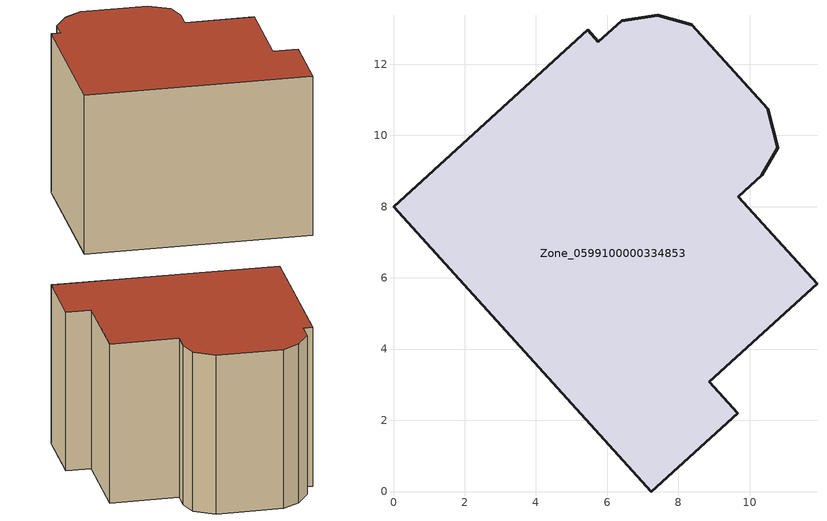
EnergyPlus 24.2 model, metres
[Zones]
Zone_0599100000334853
 floor ground (C_G): 6.41,13.22 7.42,13.37 8.38,13.11 10.51,10.75 10.78,9.65 10.34,8.88 9.68,8.28 11.89,5.84 8.86,3.09 9.66,2.2 7.24,0 0,8 5.45,12.96 5.75,12.63 z0.65
 wall outside (C_F): 7.24,0 9.66,2.2 8.86,3.09 11.89,5.84 9.68,8.28 10.34,8.88 10.78,9.65 10.51,10.75 8.38,13.11 7.42,13.37 6.41,13.22 5.75,12.63 5.45,12.96 0,8 7.24,0 z0.65:8.64
 roof outside (C_R): 5.45,12.96 0,8 7.24,0 9.66,2.2 8.86,3.09 11.89,5.84 9.68,8.28 10.34,8.88 10.78,9.65 10.51,10.75 8.38,13.11 7.42,13.37 6.41,13.22 5.75,12.63 z8.64
[BUILDING]
Pand.0599100000334853: North Axis=0; Terrain=City; Loads Convergence Tolerance Value=0.04; Temperature Convergence Tolerance Value=0.4; Solar Distribution=FullExterior; Maximum Number of Warmup Days=25; Minimum Number of Warmup Days=1
[Site:Location]
Rotterdam.The.Hague.AP_ZH_NLD Design_Conditions: Latitude=51.96; Longitude=4.45; Time Zone=1; Elevation=-4.5
[SITE:GROUNDTEMPERATURE:BUILDINGSURFACE]
18, 18, 18, 18, 18, 18, 18, 18, 18, 18, 18, 18
[MATERIAL] Thermal Absorptance=0.9; Solar Absorptance=0.7; Visible Absorptance=0.7
Name | Roughness | Thickness | Conductivity | Density | Specific Heat
G.TC.1975-1991 | MediumSmooth | 0.15 | 0.288461 | 540 | 1210
F.TC.1975-1991 | Rough | 0.3 | 0.230769 | 1920 | 840
R.TC.1975-1991 | MediumRough | 0.2 | 0.153846 | 1500 | 1000
[CONSTRUCTION]
C_G: G.TC.1975-1991
C_F: F.TC.1975-1991
C_R: R.TC.1975-1991
[ZONE]
Zone_0599100000334853: Type=1; Multiplier=1; Ceiling Height=Autocalculate; Volume=Autocalculate; Floor Area=autocalculate; Part of Total Floor Area=Yes
[ZONEINFILTRATION:DESIGNFLOWRATE]
Infil_Zone_0599100000334853: Zone or ZoneList or Space or SpaceList=Zone_0599100000334853; Schedule=AlwaysOn; Design Flow Rate Calculation Method=Flow/Area; Flow Rate per Floor Area=0.003; Constant Term Coefficient=1; Temperature Term Coefficient=0; Velocity Term Coefficient=0; Velocity Squared Term Coefficient=0
[HVACTEMPLATE:ZONE:IDEALLOADSAIRSYSTEM]
Zone_0599100000334853: Maximum Heating Supply Air Temperature=50; Minimum Cooling Supply Air Temperature=13; Maximum Heating Supply Air Humidity Ratio=0.0156; Minimum Cooling Supply Air Humidity Ratio=0.0077; Heating Limit=NoLimit; Cooling Limit=NoLimit; Dehumidification Control Type=ConstantSensibleHeatRatio; Cooling Sensible Heat Ratio=0.7; Dehumidification Setpoint=60; Humidification Control Type=None; Humidification Setpoint=30; Outdoor Air Method=None; Outdoor Air Flow Rate per Person=0.00944; Outdoor Air Flow Rate per Zone Floor Area=0; Outdoor Air Flow Rate per Zone=0; Demand Controlled Ventilation Type=None; Outdoor Air Economizer Type=NoEconomizer; Heat Recovery Type=None; Sensible Heat Recovery Effectiveness=0.7; Latent Heat Recovery Effectiveness=0.65
[ZONECONTROL:THERMOSTAT]
ThermostatControl_Zone_0599100000334853: Zone or ZoneList=Zone_0599100000334853; Control Type Schedule=DualSetpointControlType; Control 1=Thermostat_Zone_0599100000334853; Temperature Difference Between Cutout And Setpoint=0
[THERMOSTATSETPOINT:DUALSETPOINT]
Thermostat_Zone_0599100000334853: Heating Setpoint Temperature Schedule=HeatingSetpoint_Zone_0599100000334853; Cooling Setpoint Temperature Schedule=CoolingSetpoint_Zone_0599100000334853
[SCHEDULE:COMPACT]
HeatingSetpoint_Zone_0599100000334853: Through: 12/31, For: AllDays, Until: 24:00, 21
CoolingSetpoint_Zone_0599100000334853: Through: 12/31, For: AllDays, Until: 24:00, 24
DualSetpointControlType: Through: 12/31, For: AllDays, Until: 24:00, 4
AlwaysOn: Through: 12/31, For: AllDays, Until: 24:00, 1
